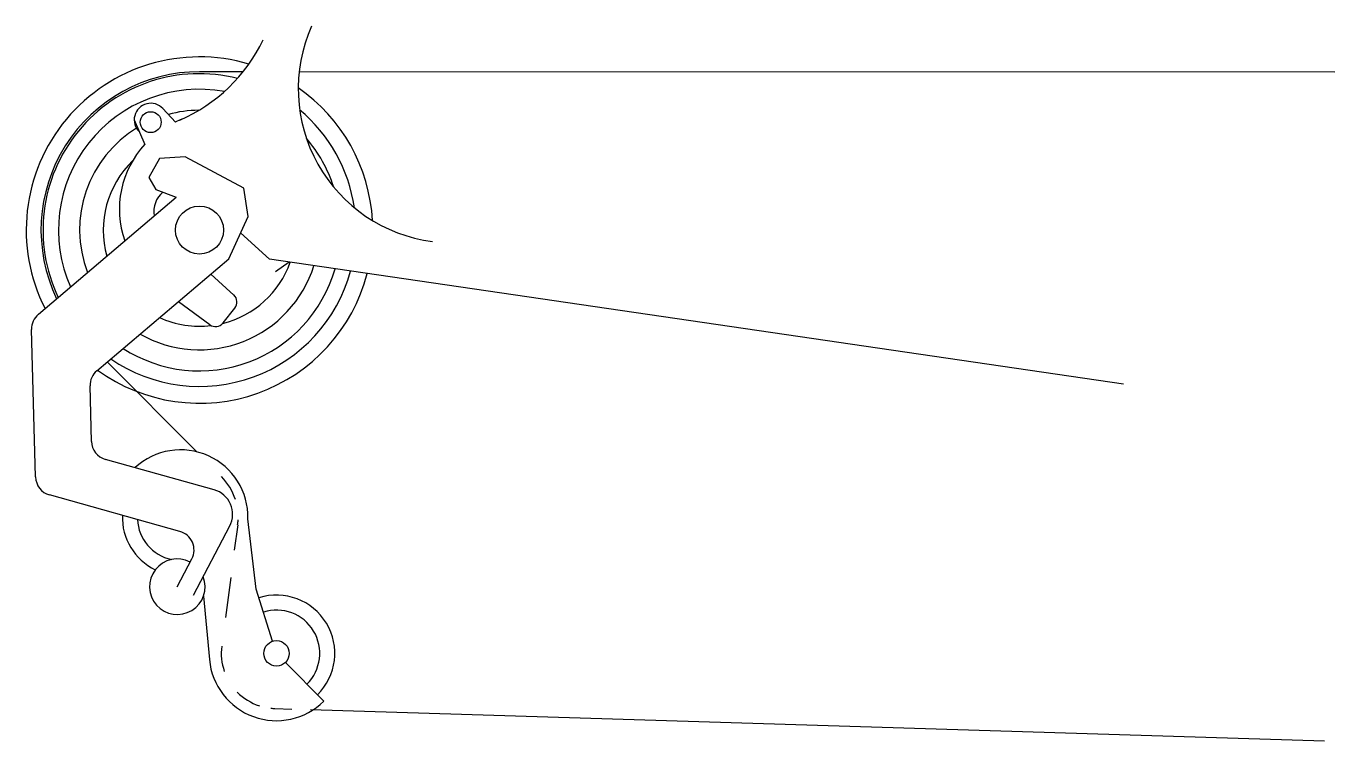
# Model space of a CAD drawing. Extents: x 100.1 to 117.1, y 83.1 to 92.4.
import ezdxf

# ---------------------------------------------------------------- set-up
doc = ezdxf.new("R2010")
doc.units = 0
doc.header["$LTSCALE"] = 8
doc.header["$MEASUREMENT"] = 0
for name, color, linetype in [('BLU', 5, 'CONTINUOUS'), ('GRE', 3, 'CONTINUOUS'), ('RED', 1, 'CONTINUOUS'), ('WHI', 7, 'CONTINUOUS')]:
    doc.layers.add(name, color=color, linetype=linetype)

msp = doc.modelspace()

# ---------------------------------------------------------------- linework, layer by layer
at = {"layer": 'BLU'}
for p, q in [((101.795, 90.686), (101.657, 90.437)), ((102.127, 90.704), (101.795, 90.686)), ((102.891, 90.299), (102.127, 90.704)), ((101.657, 90.437), (101.749, 90.281)), ((101.749, 90.281), (102.013, 90.182)), ((102.946, 89.931), (102.891, 90.299)), ((100.223, 88.66), (102.013, 90.182)), ((102.694, 89.381), (102.946, 89.931)), ((100.982, 87.926), (102.694, 89.381)), ((103.481, 89.338), (103.301, 89.213)), ((100.186, 86.546), (100.135, 88.463)), ((100.913, 87.008), (100.894, 87.729)), ((102.505, 86.38), (101.096, 86.774)), ((102.062, 85.839), (100.369, 86.312)), ((102.239, 85.01), (102.708, 85.909)), ((102.027, 85.12), (102.216, 85.482))]:
    msp.add_line(p, q, dxfattribs=at)
for centre, radius in [((102.315, 89.754), 0.312), ((103.315, 84.254), 0.165)]:
    msp.add_circle(centre, radius, dxfattribs=at)
for centre, radius, start, end in [((100.385, 88.47), 0.25, 130.3648, 181.543), ((101.144, 87.736), 0.25, 130.3648, 181.543), ((101.163, 87.015), 0.25, 181.543, 254.3674), ((100.436, 86.553), 0.25, 181.543, 254.3674), ((102.416, 86.062), 0.33, 332.4474, 74.3674), ((101.994, 85.598), 0.25, 332.4474, 74.3674), ((102.027, 85.12), 0.361, 62.4474, 20.9864)]:
    msp.add_arc(centre, radius, start, end, dxfattribs=at)
at = {"layer": 'GRE'}
for p, q in [((103.051, 85.088), (102.944, 86.004)), ((102.367, 84.999), (102.443, 84.174)), ((103.265, 84.411), (103.051, 85.088)), ((103.93, 83.632), (103.431, 84.137))]:
    msp.add_line(p, q, dxfattribs=at)
msp.add_circle((102.315, 89.754), 0.312, dxfattribs=at)
for centre, radius, start, end in [((102.315, 89.754), 2.25, 73.414, 206.9674), ((102.315, 89.754), 2.032, 75.9178, 205.5013), ((102.315, 89.754), 2.25, 3.1545, 55.2638), ((102.315, 89.754), 1.83, 79.7777, 203.8157), ((102.315, 89.754), 1.556, 90.2984, 105.0633), ((102.315, 89.754), 2.032, 8.2122, 50.2061), ((102.315, 89.754), 1.556, 121.1215, 200.7903), ((102.315, 89.754), 1.83, 17.7203, 40.698), ((102.315, 89.754), 1.25, 134.0107, 195.7152), ((102.315, 89.754), 2.032, 235.4672, 344.8163), ((102.315, 89.754), 1.83, 237.1814, 344.0567), ((102.315, 89.754), 1.556, 240.2596, 342.7069), ((102.315, 89.754), 1.25, 283.9322, 340.4898), ((102.315, 89.754), 2.25, 233.9767, 345.4808), ((102.315, 89.754), 1.25, 245.428, 277.0187), ((102.07, 86.023), 0.875, 358.7914, 132.5752), ((103.315, 84.254), 0.875, 185.275, 314.6741)]:
    msp.add_arc(centre, radius, start, end, dxfattribs=at)
at = {"layer": 'RED'}
for p, q in [((102.002, 91.157), (101.84, 91.333)), ((101.467, 91.187), (101.605, 90.868)), ((102.096, 91.199), (102.016, 91.164)), ((103.225, 89.376), (102.848, 89.718)), ((114.311, 87.75), (103.225, 89.376)), ((102.761, 88.91), (102.461, 89.183)), ((102.041, 88.826), (102.449, 88.525)), ((102.621, 88.547), (102.775, 88.74))]:
    msp.add_line(p, q, dxfattribs=at)
for centre, radius in [((101.682, 91.156), 0.136), ((102.315, 89.754), 0.312), ((102.315, 89.754), 0.312)]:
    msp.add_circle(centre, radius, dxfattribs=at)
for centre, radius, start, end in [((105.597, 91.589), 2, 155.9635, 262.6046), ((101.199, 93.162), 2.158, 293.5567, 334.2642), ((101.682, 91.187), 0.215, 42.761, 227.124), ((102.525, 90.022), 1.25, 114.0557, 114.75), ((102.525, 90.022), 1.25, 137.3922, 199.0967), ((102.051, 89.998), 0.328, 130.4234, 190.1844), ((102.677, 88.818), 0.125, 321.3553, 47.7894), ((102.523, 88.625), 0.125, 233.5544, 321.3553), ((102.07, 86.023), 0.757, 178.0999, 244.2944), ((102.07, 86.023), 0.562, 182.9877, 257.7915), ((103.315, 84.254), 0.757, 314.6741, 107.5529), ((103.315, 84.254), 0.562, 314.6741, 107.5529)]:
    msp.add_arc(centre, radius, start, end, dxfattribs=at)
at = {"layer": 'WHI'}
for p, q in [((102.882, 91.812), (102.316, 91.812)), ((117.057, 91.804), (103.609, 91.812)), ((101.116, 88.04), (102.279, 86.872)), ((102.811, 85.926), (102.767, 85.596)), ((102.721, 85.24), (102.653, 84.72)), ((103.293, 83.537), (103.512, 83.531)), ((103.755, 83.523), (116.921, 83.117))]:
    msp.add_line(p, q, dxfattribs=at)
for centre, radius, start, end in [((102.315, 89.754), 2.058, 89.9684, 205.6922), ((102.07, 86.023), 0.747, 17.8901, 44.858), ((102.07, 86.023), 0.747, 352.5365, 357.3547), ((103.315, 84.254), 0.717, 172.5365, 199.0442), ((103.315, 84.254), 0.717, 224.6133, 252.0015), ((103.315, 84.254), 0.717, 263.9864, 268.2339)]:
    msp.add_arc(centre, radius, start, end, dxfattribs=at)

doc.saveas('drawing.dxf')
